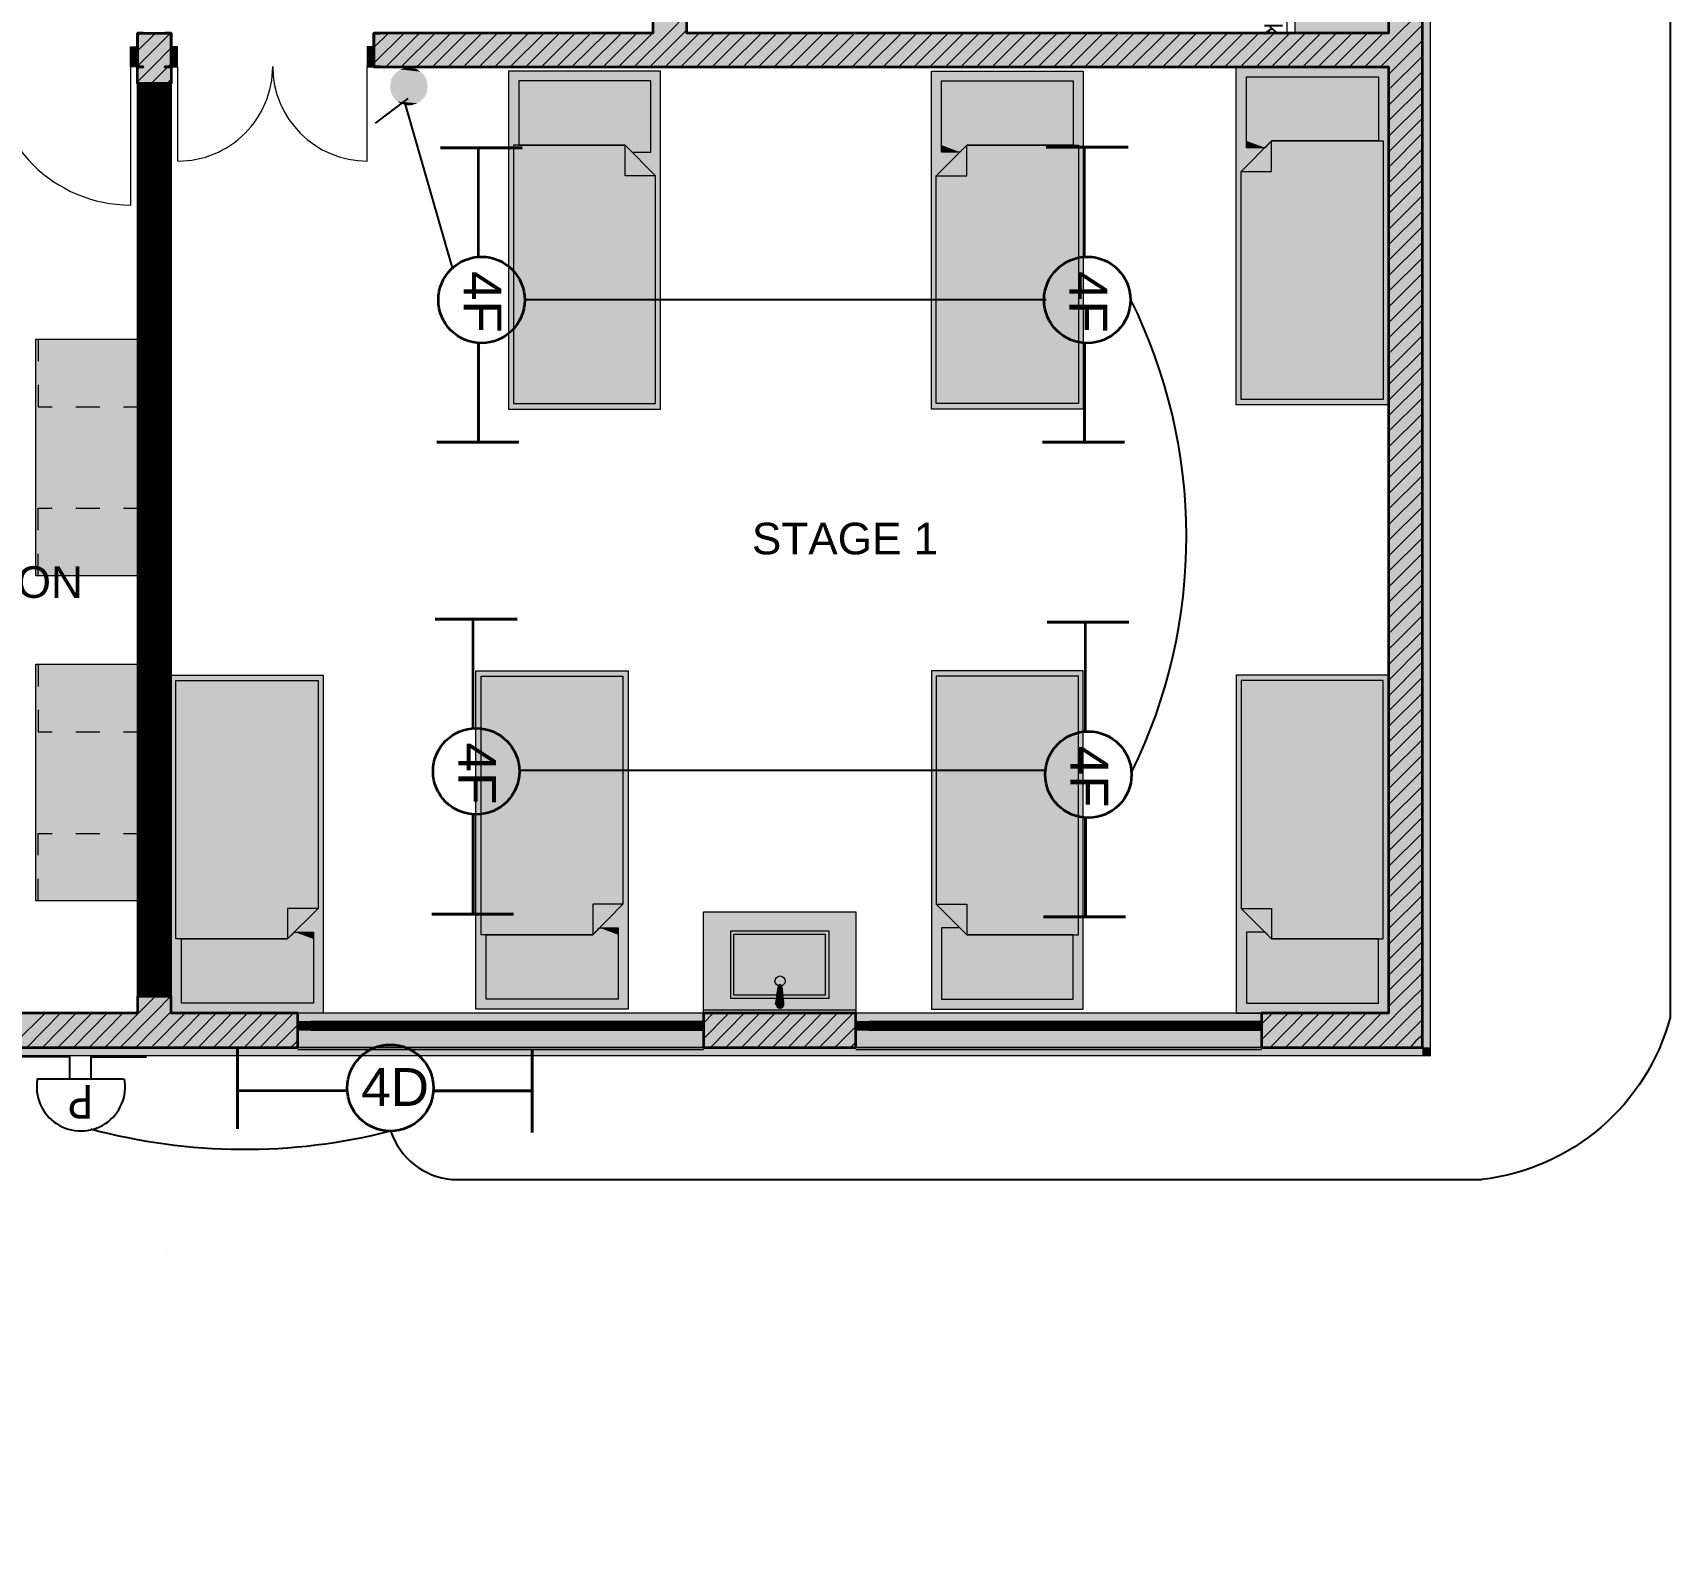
# Model space of a CAD drawing. Header units: inches. Extents: x 5160 to 60668, y 22495 to 58962.
# Drawn here: x 41272 to 60652, y 23092 to 41104 of the extents above; entities that cross this region are included whole.
import ezdxf

# ---------------------------------------------------------------- set-up
doc = ezdxf.new("R2010")
doc.units = ezdxf.units.IN
doc.header["$MEASUREMENT"] = 0
doc.layers.add('PDF_Geometry', color=7, linetype='Continuous', true_color=0xfd8379)
doc.layers.add('PDF_Solid Fills', color=7, linetype='Continuous', true_color=0xffffff)
doc.layers.add('PDF_Text', color=7, linetype='Continuous')
doc.styles.add('PDF Arial-BoldMT', font='arial.ttf')
doc.styles.add('PDF Ebrima', font='ebrima.ttf')
doc.styles.add('PDF TimesNewRomanPSMT', font='arial.ttf')

msp = doc.modelspace()

# ---------------------------------------------------------------- linework, layer by layer
at = {"layer": 'PDF_Geometry', "color": 123, "lineweight": 18, "true_color": 0x70cdbd}
msp.add_lwpolyline([(7192, 56810), (7192, 29093), (18990, 29093), (18990, 23092), (27791, 23092), (27791, 29093), (57718, 29093), (57718, 56810)], close=True, dxfattribs=at)
at = {"layer": 'PDF_Geometry', "color": 251, "lineweight": 18, "true_color": 0x696969}
msp.add_lwpolyline([(57718, 28998), (57813, 28998), (57813, 56810), (57813, 56911), (54416, 56911), (54416, 56810), (57718, 56810), (57718, 29093), (27302, 29093), (27302, 28998)], close=True, dxfattribs=at)
at = {"layer": 'PDF_Geometry', "color": 7, "lineweight": 13}
for points in [[(56118, 41081), (56118, 51609)], [(42656, 40351), (42656, 37049)], [(42758, 37049), (42758, 40351)], [(42510, 36903), (42656, 36903), (42510, 36903)], [(42656, 36751), (42656, 33449)], [(42758, 33449), (42758, 36751)], [(42510, 33296), (42656, 33296), (42510, 33296)], [(42656, 33150), (42656, 29848)], [(42758, 29848), (42758, 33150)], [(45888, 29398), (44561, 29398)], [(44561, 29296), (45888, 29296)], [(47438, 29398), (46136, 29398)], [(46136, 29296), (47438, 29296)], [(49063, 29398), (47787, 29398)], [(47787, 29296), (49063, 29296)], [(52486, 29398), (51165, 29398)], [(51165, 29296), (52486, 29296)], [(54041, 29398), (52740, 29398)], [(52740, 29296), (54041, 29296)], [(55667, 29398), (54391, 29398)], [(54391, 29296), (55667, 29296)], [(44409, 29093), (44307, 29093)], [(49209, 29093), (49311, 29093)], [(51012, 29093), (50911, 29093)], [(55813, 29093), (55915, 29093)]]:
    msp.add_lwpolyline(points, dxfattribs=at)
at = {"layer": 'PDF_Geometry', "color": 39, "lineweight": 13, "true_color": 0x563838}
for points in [[(57318, 41100), (57318, 41704), (57318, 42904), (57318, 46339), (57318, 49806), (57318, 51006)], [(56213, 41100), (56213, 41704)], [(48644, 39411), (48282, 39411), (48282, 39773)], [(51965, 39411), (52327, 39411), (52327, 39773)], [(55572, 39462), (55934, 39462), (55934, 39824)], [(41335, 37475), (41335, 37214)], [(41335, 36935), (41335, 36675), (41500, 36675)], [(41780, 36675), (42066, 36675)], [(42345, 36675), (42510, 36675)], [(41335, 35214), (41335, 35474), (41500, 35474)], [(41780, 35474), (42066, 35474)], [(42345, 35474), (42510, 35474)], [(41335, 34674), (41335, 34935)], [(41335, 33627), (41335, 33366)], [(41335, 33087), (41335, 32827), (41500, 32827)], [(41780, 32827), (42066, 32827)], [(42345, 32827), (42510, 32827)], [(41335, 31366), (41335, 31626), (41500, 31626)], [(41780, 31626), (42066, 31626)], [(42345, 31626), (42510, 31626)], [(41335, 30826), (41335, 31087)], [(44650, 30737), (44288, 30737), (44288, 30376)], [(48257, 30788), (47901, 30788), (47901, 30426)], [(51965, 30788), (52327, 30788), (52327, 30426)], [(55572, 30737), (55934, 30737), (55934, 30376)], [(50073, 29683), (50060, 29601)], [(50079, 29702), (50092, 29810)], [(50085, 29683), (50085, 29652), (50143, 29652), (50143, 29683)], [(50136, 29810), (50149, 29702)], [(50162, 29601), (50155, 29683)], [(49209, 29537), (51012, 29537)]]:
    msp.add_lwpolyline(points, dxfattribs=at)
at = {"layer": 'PDF_Geometry', "color": 1, "lineweight": 25}
msp.add_lwpolyline([(60652, 43386), (60652, 29448, -0.307304), (58422, 27529)], format="xyb", dxfattribs=at)
at = {"layer": 'PDF_Geometry', "color": 7, "lineweight": 35}
for points in [[(57718, 41805), (57718, 41900), (57515, 41900), (57413, 41900), (57318, 41900), (57318, 41100), (49012, 41100), (49012, 41500), (48784, 41500), (49012, 41500), (49012, 41431), (49012, 41500)], [(55813, 29093), (57318, 29093), (57718, 29093), (57718, 41900)], [(48612, 41500), (48612, 41431), (48612, 41500), (48784, 41500), (48612, 41500), (48612, 41100), (45310, 41100), (45310, 40935), (45310, 40700), (45387, 40700)], [(42510, 41100), (42910, 41100), (42910, 40935), (42910, 40700), (42834, 40700), (42910, 40700), (42834, 40700)], [(42580, 40700), (42510, 40700), (42580, 40700), (42510, 40700), (42510, 40935), (42510, 41100), (42510, 40935), (42510, 40700), (42510, 40935), (42510, 41100), (42580, 41100), (42510, 41100), (42580, 41100)], [(42910, 41100), (42834, 41100)], [(45310, 41100), (45387, 41100)], [(45310, 40700), (45387, 40700), (45310, 40700), (45310, 40935), (45310, 40700), (57318, 40700), (57318, 29499), (55813, 29499), (55813, 29398), (55813, 29296), (55813, 29093), (55915, 29093)], [(42910, 40700), (42910, 40504), (42758, 40504), (42656, 40504), (42510, 40504), (42510, 40700)], [(44307, 29093), (44409, 29093), (44409, 29296), (44409, 29398), (44409, 29499), (42910, 29499), (42910, 29696), (42758, 29696), (42656, 29696), (42510, 29696), (42510, 29499), (41069, 29499), (41069, 29398), (41069, 29296), (41069, 29093), (41170, 29093)], [(50911, 29093), (51012, 29093), (51012, 29296), (51012, 29398), (51012, 29499), (49209, 29499), (49209, 29398), (49209, 29296), (49209, 29093), (49311, 29093)], [(41069, 29093), (44409, 29093)], [(49209, 29093), (51012, 29093)]]:
    msp.add_lwpolyline(points, dxfattribs=at)
at = {"layer": 'PDF_Geometry', "lineweight": 9}
for points in [[(48390, 40700), (48790, 41100), (49012, 41323)], [(57038, 40700), (57318, 40980), (57718, 41380)], [(42510, 40707), (42904, 41100)], [(42510, 40891), (42726, 41100)], [(42510, 41075), (42542, 41100)], [(45310, 40745), (45666, 41100)], [(45310, 40929), (45482, 41100)], [(45450, 40700), (45850, 41100)], [(45634, 40700), (46034, 41100)], [(45818, 40700), (46218, 41100)], [(46002, 40700), (46403, 41100)], [(46187, 40700), (46587, 41100)], [(46371, 40700), (46771, 41100)], [(46555, 40700), (46955, 41100)], [(46739, 40700), (47139, 41100)], [(46923, 40700), (47323, 41100)], [(47107, 40700), (47507, 41100)], [(47291, 40700), (47692, 41100)], [(47476, 40700), (47876, 41100)], [(47653, 40700), (48060, 41100)], [(47838, 40700), (48238, 41100)], [(48022, 40700), (48422, 41100)], [(48206, 40700), (48606, 41100)], [(48574, 40700), (48974, 41100), (49012, 41138)], [(48758, 40700), (49158, 41100)], [(48942, 40700), (49342, 41100)], [(49127, 40700), (49527, 41100)], [(49311, 40700), (49711, 41100)], [(49495, 40700), (49895, 41100)], [(49679, 40700), (50079, 41100)], [(49863, 40700), (50263, 41100)], [(50047, 40700), (50447, 41100)], [(50231, 40700), (50632, 41100)], [(50416, 40700), (50816, 41100)], [(50600, 40700), (51000, 41100)], [(50784, 40700), (51184, 41100)], [(50968, 40700), (51368, 41100)], [(51152, 40700), (51552, 41100)], [(51336, 40700), (51736, 41100)], [(51520, 40700), (51921, 41100)], [(51705, 40700), (52105, 41100)], [(51889, 40700), (52289, 41100)], [(52073, 40700), (52473, 41100)], [(52257, 40700), (52657, 41100)], [(52441, 40700), (52841, 41100)], [(52625, 40700), (53025, 41100)], [(52810, 40700), (53210, 41100)], [(52987, 40700), (53394, 41100)], [(53171, 40700), (53571, 41100)], [(53356, 40700), (53756, 41100)], [(53540, 40700), (53940, 41100)], [(53724, 40700), (54124, 41100)], [(53908, 40700), (54308, 41100)], [(54092, 40700), (54492, 41100)], [(54276, 40700), (54676, 41100)], [(54460, 40700), (54860, 41100)], [(54645, 40700), (55045, 41100)], [(54829, 40700), (55229, 41100)], [(55013, 40700), (55413, 41100)], [(55197, 40700), (55597, 41100)], [(55381, 40700), (55781, 41100)], [(55565, 40700), (55965, 41100)], [(55749, 40700), (56150, 41100)], [(55934, 40700), (56334, 41100)], [(56118, 40700), (56518, 41100)], [(56302, 40700), (56702, 41100)], [(56486, 40700), (56886, 41100)], [(56670, 40700), (57070, 41100)], [(56854, 40700), (57254, 41100)], [(57223, 40700), (57318, 40796), (57718, 41196)], [(42510, 40523), (42688, 40700), (42910, 40923)], [(57318, 40611), (57718, 41011)], [(42675, 40504), (42872, 40700), (42910, 40738)], [(57318, 40427), (57718, 40827)], [(42859, 40504), (42910, 40554)], [(57318, 40243), (57718, 40643)], [(57318, 40059), (57718, 40459)], [(57318, 39875), (57718, 40275)], [(57318, 39691), (57718, 40091)], [(57318, 39507), (57718, 39913)], [(57318, 39322), (57718, 39729)], [(57318, 39145), (57718, 39545)], [(57318, 38961), (57718, 39361)], [(57318, 38776), (57718, 39176)], [(57318, 38592), (57718, 38992)], [(57318, 38408), (57718, 38808)], [(57318, 38224), (57718, 38624)], [(57318, 38040), (57718, 38440)], [(57318, 37856), (57718, 38256)], [(57318, 37671), (57718, 38072)], [(57318, 37487), (57718, 37887)], [(57318, 37303), (57718, 37703)], [(57318, 37119), (57718, 37519)], [(57318, 36935), (57718, 37335)], [(57318, 36751), (57718, 37151)], [(57318, 36567), (57718, 36967)], [(57318, 36382), (57718, 36783)], [(57318, 36198), (57718, 36598)], [(57318, 36014), (57718, 36414)], [(57318, 35830), (57718, 36230)], [(57318, 35646), (57718, 36046)], [(57318, 35462), (57718, 35862)], [(57318, 35278), (57718, 35678)], [(57318, 35093), (57718, 35493)], [(57318, 34909), (57718, 35309)], [(57318, 34725), (57718, 35125)], [(57318, 34541), (57718, 34941)], [(57318, 34357), (57718, 34757)], [(57318, 34173), (57718, 34573)], [(57318, 33989), (57718, 34389)], [(57318, 33804), (57718, 34204)], [(57318, 33620), (57718, 34020)], [(57318, 33436), (57718, 33843)], [(57318, 33252), (57718, 33658)], [(57318, 33074), (57718, 33474)], [(57318, 32890), (57718, 33290)], [(57318, 32706), (57718, 33106)], [(57318, 32522), (57718, 32922)], [(57318, 32338), (57718, 32738)], [(57318, 32153), (57718, 32554)], [(57318, 31969), (57718, 32369)], [(57318, 31785), (57718, 32185)], [(57318, 31601), (57718, 32001)], [(57318, 31417), (57718, 31817)], [(57318, 31233), (57718, 31633)], [(57318, 31049), (57718, 31449)], [(57318, 30864), (57718, 31264)], [(57318, 30680), (57718, 31080)], [(57318, 30496), (57718, 30896)], [(57318, 30312), (57718, 30712)], [(57318, 30128), (57718, 30528)], [(57318, 29944), (57718, 30344)], [(57318, 29760), (57718, 30160)], [(57318, 29575), (57718, 29975)], [(42123, 29093), (42523, 29499), (42720, 29696)], [(42307, 29093), (42707, 29499), (42904, 29696)], [(42510, 29671), (42535, 29696)], [(57718, 29791), (57419, 29499), (57369, 29442), (57318, 29391), (57019, 29093)], [(41069, 29150), (41418, 29499)], [(41202, 29093), (41602, 29499)], [(41386, 29093), (41786, 29499)], [(41570, 29093), (41970, 29499)], [(41754, 29093), (42154, 29499)], [(41939, 29093), (42339, 29499)], [(42491, 29093), (42891, 29499), (42910, 29518)], [(42675, 29093), (43075, 29499)], [(42859, 29093), (43259, 29499)], [(43043, 29093), (43443, 29499)], [(43228, 29093), (43628, 29499)], [(43412, 29093), (43812, 29499)], [(43590, 29093), (43996, 29499)], [(43774, 29093), (44174, 29499)], [(43958, 29093), (44358, 29499)], [(49209, 29194), (49508, 29499)], [(49209, 29379), (49323, 29499)], [(49292, 29093), (49692, 29499)], [(49476, 29093), (49876, 29499)], [(49660, 29093), (50060, 29499)], [(49844, 29093), (50244, 29499)], [(50028, 29093), (50428, 29499)], [(50212, 29093), (50612, 29499)], [(50397, 29093), (50797, 29499)], [(50581, 29093), (50981, 29499)], [(55813, 29182), (56130, 29499)], [(55813, 29366), (55946, 29499)], [(55915, 29093), (56315, 29499)], [(56099, 29093), (56499, 29499)], [(56283, 29093), (56683, 29499)], [(56467, 29093), (56867, 29499)], [(56651, 29093), (57051, 29499)], [(56835, 29093), (57235, 29499)], [(57718, 29607), (57604, 29499), (57458, 29353), (57318, 29207), (57204, 29093)], [(44142, 29093), (44409, 29360)], [(50765, 29093), (51012, 29340)], [(57718, 29423), (57553, 29258), (57388, 29093)], [(44326, 29093), (44409, 29175)], [(50949, 29093), (51012, 29156)], [(57718, 29239), (57642, 29169), (57572, 29093)]]:
    msp.add_lwpolyline(points, dxfattribs=at)
at = {"layer": 'PDF_Geometry', "color": 7, "lineweight": 35}
for points in [[(42834, 41100), (42910, 41100), (42910, 40935), (42910, 40700), (42910, 40935), (42910, 41100)], [(45387, 41100), (45310, 41100), (45310, 40935), (45310, 41100)]]:
    msp.add_lwpolyline(points, close=True, dxfattribs=at)
at = {"layer": 'PDF_Geometry', "color": 30, "lineweight": 20, "true_color": 0xff6600}
for points in [[(42510, 40700), (42428, 40700), (42428, 40935), (42510, 40935)], [(42910, 40700), (42986, 40700), (42986, 40935), (42910, 40935)], [(45310, 40935), (45228, 40935), (45228, 40700), (45310, 40700)]]:
    msp.add_lwpolyline(points, close=True, dxfattribs=at)
at = {"layer": 'PDF_Geometry', "color": 30, "lineweight": 18, "true_color": 0xff6600}
for points in [[(42428, 40700), (42428, 39062)], [(42986, 40700), (42986, 39583)], [(45228, 39583), (45228, 40700)]]:
    msp.add_lwpolyline(points, dxfattribs=at)
at = {"layer": 'PDF_Geometry', "color": 7, "lineweight": 0, "true_color": 0xffffff}
for points, const_width in [([(42710, 40504), (42710, 36903), (42710, 33296), (42710, 29696)], 400), ([(42707, 40504), (42707, 40351), (42707, 37049)], 102), ([(42707, 36903), (42707, 36751), (42707, 33449)], 102), ([(42707, 33296), (42707, 33150), (42707, 29848)], 102)]:
    msp.add_lwpolyline(points, dxfattribs=dict(at, const_width=const_width))
at = {"layer": 'PDF_Geometry', "color": 30, "lineweight": 18, "true_color": 0xff6600}
msp.add_lwpolyline([(42991, 39584, 0.414214), (44112, 40705, 0.414157), (45233, 39584)], format="xyb", dxfattribs=at)
at = {"layer": 'PDF_Geometry', "color": 39, "lineweight": 13, "true_color": 0x563838}
for points in [[(57318, 36700), (55515, 36700), (55515, 40700), (57318, 40700)], [(48701, 36649), (48701, 40650), (46904, 40650), (46904, 36649)], [(48282, 39773), (48365, 39691), (48587, 39691), (48587, 40535), (47025, 40535), (47025, 39773)], [(53705, 36649), (51908, 36649), (51908, 40650), (53705, 40650)], [(53584, 39773), (52327, 39773), (52244, 39691), (52028, 39691), (52028, 40535), (53584, 40535)], [(57197, 39824), (55934, 39824), (55857, 39742), (55635, 39742), (55635, 40580), (57197, 40580)], [(48644, 36713), (48644, 39411), (48282, 39773), (46961, 39773), (46961, 36713)], [(53648, 36713), (51965, 36713), (51965, 39411), (52327, 39773), (53648, 39773)], [(57254, 36763), (55572, 36763), (55572, 39462), (55934, 39824), (57254, 39824)], [(42510, 37475), (42510, 34674), (41310, 34674), (41310, 37475)], [(42510, 33627), (42510, 30826), (41310, 30826), (41310, 33627)], [(46517, 33550), (48320, 33550), (48320, 29544), (46517, 29544)], [(51908, 33550), (51908, 29544), (53705, 29544), (53705, 33550)], [(42910, 33500), (44707, 33500), (44707, 29499), (42910, 29499)], [(42967, 33436), (44650, 33436), (44650, 30737), (44288, 30376), (42967, 30376)], [(46580, 33487), (48257, 33487), (48257, 30788), (47901, 30426), (46580, 30426)], [(51965, 33487), (51965, 30788), (52327, 30426), (53648, 30426), (53648, 33487)], [(55515, 33500), (55515, 29499), (57318, 29499), (57318, 33500)], [(55572, 33436), (55572, 30737), (55934, 30376), (57254, 30376), (57254, 33436)], [(49209, 29499), (49209, 30699), (51012, 30699), (51012, 29499)], [(43031, 30376), (44288, 30376), (44371, 30458), (44593, 30458), (44593, 29614), (43031, 29614)], [(46637, 30426), (47901, 30426), (47977, 30509), (48200, 30509), (48200, 29664), (46637, 29664)], [(49533, 30471), (50695, 30471), (50695, 29671), (49533, 29671)], [(49571, 30433), (50651, 30433), (50651, 29709), (49571, 29709)], [(52327, 30426), (52244, 30509), (52028, 30509), (52028, 29664), (53584, 29664), (53584, 30426)], [(55934, 30376), (55857, 30458), (55635, 30458), (55635, 29614), (57197, 29614), (57197, 30376)]]:
    msp.add_lwpolyline(points, close=True, dxfattribs=at)
at = {"layer": 'PDF_Geometry', "color": 7, "lineweight": 13}
for points in [[(42910, 33296), (42910, 29696), (42758, 29696), (42656, 29696), (42758, 29696), (42758, 29848), (42656, 29848), (42656, 29696), (42510, 29696), (42510, 33296), (42510, 36903), (42510, 40504), (42656, 40504), (42656, 40351), (42758, 40351), (42758, 40504), (42656, 40504), (42758, 40504), (42910, 40504), (42910, 36903), (42758, 36903), (42758, 37049), (42656, 37049), (42656, 36903), (42758, 36903), (42656, 36903), (42656, 36751), (42758, 36751), (42758, 36903), (42656, 36903), (42758, 36903), (42910, 36903), (42910, 33296), (42758, 33296), (42758, 33449), (42656, 33449), (42656, 33296), (42758, 33296), (42656, 33296), (42656, 33150), (42758, 33150), (42758, 33296), (42656, 33296), (42758, 33296)], [(49209, 29499), (44409, 29499), (44409, 29398), (44409, 29296), (44409, 29398), (44561, 29398), (44561, 29296), (44409, 29296), (44409, 29093), (49209, 29093), (49209, 29296), (49209, 29398)], [(55813, 29499), (51012, 29499), (51012, 29398), (51012, 29296), (51012, 29398), (51165, 29398), (51165, 29296), (51012, 29296), (51012, 29093), (55813, 29093), (55813, 29296), (55813, 29398)], [(46009, 29398), (45888, 29398), (45888, 29296), (46009, 29296), (46136, 29296), (46136, 29398)], [(47609, 29398), (47438, 29398), (47438, 29296), (47609, 29296), (47787, 29296), (47787, 29398)], [(49209, 29398), (49063, 29398), (49063, 29296), (49209, 29296)], [(52613, 29398), (52486, 29398), (52486, 29296), (52613, 29296), (52740, 29296), (52740, 29398)], [(54213, 29398), (54041, 29398), (54041, 29296), (54213, 29296), (54391, 29296), (54391, 29398)], [(55813, 29398), (55667, 29398), (55667, 29296), (55813, 29296)]]:
    msp.add_lwpolyline(points, close=True, dxfattribs=at)
at = {"layer": 'PDF_Geometry', "color": 1, "lineweight": 25}
for points in [[(45710, 40326), (45323, 40034)], [(45672, 40281), (46237, 38319)], [(47114, 37945), (53267, 37945)], [(47025, 32376), (53267, 32376)], [(41710, 28718), (41710, 28979), (41056, 28979)], [(41964, 28718), (41964, 28979), (42618, 28979)], [(42345, 28718), (41323, 28718)], [(58423, 27524), (46231, 27524)]]:
    msp.add_lwpolyline(points, dxfattribs=at)
at = {"layer": 'PDF_Geometry', "color": 1, "lineweight": 40}
for points in [[(46098, 39742), (47063, 39742)], [(53267, 39748), (54238, 39748)], [(46549, 37424), (46549, 36255)], [(53718, 37430), (53718, 36255)], [(46053, 36255), (47025, 36255)], [(53222, 36255), (54194, 36255)], [(46034, 34160), (47006, 34160)], [(53279, 34128), (54245, 34128)], [(46485, 31842), (46485, 30668)], [(53730, 31811), (53730, 30636)], [(45996, 30668), (46961, 30668)], [(53235, 30636), (54206, 30636)], [(43697, 28128), (43697, 29093)], [(47184, 28083), (47184, 29055)], [(46015, 28579), (47184, 28579)]]:
    msp.add_lwpolyline(points, dxfattribs=at)
at = {"layer": 'PDF_Geometry', "color": 1, "lineweight": 35}
for points in [[(46549, 38446), (46549, 39742)], [(53718, 38453), (53718, 39748)], [(46485, 32865), (46485, 34160)], [(53730, 32833), (53730, 34128)], [(44993, 28579), (43697, 28579)]]:
    msp.add_lwpolyline(points, dxfattribs=at)
at = {"layer": 'PDF_Geometry', "color": 39, "lineweight": 13, "true_color": 0x563838}
for points in [[(50151, 29710, 0.254209), (50116, 29729, 0.254745), (50081, 29710)], [(50136, 29816, 0.378641), (50114, 29836, 0.376882), (50092, 29816)]]:
    msp.add_lwpolyline(points, format="xyb", dxfattribs=at)
at = {"layer": 'PDF_Geometry', "color": 7, "lineweight": 0, "true_color": 0xffffff}
for points in [[(49209, 29347, 102, 102, 0), (49063, 29347, 102, 102, 0), (47787, 29347, 102, 102, 0), (47609, 29347, 102, 102, 0), (47438, 29347, 102, 102, 0), (46136, 29347, 102, 102, 0), (46009, 29347, 102, 102, 0), (45888, 29347, 102, 102, 0), (44561, 29347, 0, 0, 0)], [(55813, 29347, 102, 102, 0), (55667, 29347, 102, 102, 0), (54391, 29347, 102, 102, 0), (54213, 29347, 102, 102, 0), (54041, 29347, 102, 102, 0), (52740, 29347, 102, 102, 0), (52613, 29347, 102, 102, 0), (52486, 29347, 102, 102, 0), (51165, 29347, 0, 0, 0)]]:
    msp.add_lwpolyline(points, format="xyseb", dxfattribs=at)
at = {"layer": 'PDF_Geometry', "color": 251, "lineweight": 18, "true_color": 0x696969}
for points in [[(49209, 29093), (44409, 29093)], [(55813, 29093), (51012, 29093)], [(44409, 29067), (49209, 29067)], [(51012, 29067), (55813, 29067)]]:
    msp.add_lwpolyline(points, dxfattribs=at)
at = {"layer": 'PDF_Geometry', "color": 254, "lineweight": 13, "true_color": 0xcccccc}
msp.add_lwpolyline([(42859, 26655), (42859, 26655)], dxfattribs=at)
at = {"layer": 'PDF_Geometry', "color": 1, "lineweight": 35}
for centre in [(46583, 37941), (53752, 37941), (46520, 32360), (53765, 32322), (45504, 28613)]:
    msp.add_circle(centre, 511, dxfattribs=at)
at = {"layer": 'PDF_Geometry', "color": 39, "lineweight": 13, "true_color": 0x563838}
msp.add_circle((50116, 29878), 60.3, dxfattribs=at)
at = {"layer": 'PDF_Geometry', "color": 30, "lineweight": 18, "true_color": 0xff6600}
msp.add_arc((42432, 40705), 1641, 180, 270, dxfattribs=at)
at = {"layer": 'PDF_Geometry', "color": 1, "lineweight": 25}
for centre, radius, start, end in [((48611, 35136), 6315, 333.7921, 26.4496), ((41842, 28627), 524, 169.6234, 10.3766), ((43777, 34868), 6982, 254.9048, 284.3207), ((46306, 28367), 841, 198.3142, 265.1935)]:
    msp.add_arc(centre, radius, start, end, dxfattribs=at)
at = {"layer": 'PDF_Geometry', "color": 39, "lineweight": 13, "true_color": 0x563838}
for centre, radius, start, end in [((50114, 29687), 41.3, 147.5557, 174.3222), ((50116, 29688), 28.6, 90.0605, 179.9395), ((50114, 29687), 28.6, 359.9328, 90.0672), ((50114, 29687), 41.3, 4.9944, 32.6111), ((50116, 29605), 47.6, 180.022, 269.978), ((50114, 29604), 47.6, 269.9455, 0.0545)]:
    msp.add_arc(centre, radius, start, end, dxfattribs=at)
at = {"layer": 'PDF_Solid Fills', "transparency": 33554559}
for points in [[(57813, 29093), (57813, 56810), (57718, 29093)], [(57813, 56810), (57718, 29093), (57718, 56810)], [(57318, 29499), (57718, 29499), (57318, 41900)], [(57718, 29499), (57318, 41900), (57718, 41900)], [(56213, 41100), (56213, 41704), (57318, 41100)], [(56213, 41704), (57318, 41100), (57318, 41704)], [(48612, 41100), (49012, 41100), (48612, 41500)], [(49012, 41100), (48612, 41500), (49012, 41500)], [(42510, 40700), (42910, 40700), (42510, 41100)], [(42910, 40700), (42510, 41100), (42910, 41100)], [(45310, 41100), (45310, 40700), (57318, 41100)], [(45310, 40700), (57318, 41100), (57318, 40700)], [(42510, 40700), (42428, 40700), (42510, 40935)], [(42428, 40700), (42510, 40935), (42428, 40935)], [(42910, 40700), (42910, 40935), (42986, 40700)], [(42910, 40935), (42986, 40700), (42986, 40935)], [(45310, 40935), (45310, 40700), (45228, 40935)], [(45310, 40700), (45228, 40935), (45228, 40700)], [(42510, 40700), (42510, 40504), (42910, 40700)], [(42510, 40504), (42910, 40700), (42910, 40504)], [(57318, 36700), (57318, 40700), (55515, 36700)], [(57318, 40700), (55515, 36700), (55515, 40700)], [(46904, 36649), (46904, 40650), (48701, 36649)], [(46904, 40650), (48701, 36649), (48701, 40650)], [(48587, 40535), (47025, 40535), (48587, 39773)], [(47025, 40535), (48587, 39773), (47025, 39773)], [(53705, 36649), (53705, 40650), (51908, 36649)], [(53705, 40650), (51908, 36649), (51908, 40650)], [(53584, 40535), (52028, 40535), (53584, 39773)], [(52028, 40535), (53584, 39773), (52028, 39773)], [(57197, 40580), (55635, 40580), (57197, 39824)], [(55635, 40580), (57197, 39824), (55635, 39824)], [(48282, 39773), (46961, 39773), (48644, 39411)], [(46961, 39773), (48644, 39411), (46961, 39411)], [(48587, 39773), (48282, 39773), (48587, 39691)], [(48282, 39773), (48587, 39691), (48365, 39691)], [(52327, 39773), (53648, 39411), (51965, 39411)], [(52327, 39773), (52028, 39773), (52244, 39691)], [(52028, 39773), (52244, 39691), (52028, 39691)], [(53648, 39773), (52327, 39773), (53648, 39411)], [(55934, 39824), (57254, 39462), (55572, 39462)], [(55934, 39824), (55635, 39824), (55857, 39742)], [(55635, 39824), (55857, 39742), (55635, 39742)], [(57254, 39824), (55934, 39824), (57254, 39462)], [(48644, 39411), (46961, 39411), (48644, 36713)], [(46961, 39411), (48644, 36713), (46961, 36713)], [(53648, 39411), (51965, 39411), (53648, 36713)], [(51965, 39411), (53648, 36713), (51965, 36713)], [(57254, 39462), (55572, 39462), (57254, 36763)], [(55572, 39462), (57254, 36763), (55572, 36763)], [(42510, 37475), (41310, 37475), (42510, 34674)], [(41310, 37475), (42510, 34674), (41310, 34674)], [(42758, 36903), (42656, 36903), (42758, 37049)], [(42656, 36903), (42758, 37049), (42656, 37049)], [(42510, 33627), (41310, 33627), (42510, 30826)], [(41310, 33627), (42510, 30826), (41310, 30826)], [(46517, 33550), (46517, 29544), (48320, 33550)], [(46517, 29544), (48320, 33550), (48320, 29544)], [(53705, 33550), (53705, 29544), (51908, 33550)], [(53705, 29544), (51908, 33550), (51908, 29544)], [(42758, 33296), (42656, 33296), (42758, 33449)], [(42656, 33296), (42758, 33449), (42656, 33449)], [(42910, 33500), (42910, 29499), (44707, 33500)], [(42910, 29499), (44707, 33500), (44707, 29499)], [(44650, 33436), (42967, 33436), (44650, 30737)], [(42967, 33436), (44650, 30737), (42967, 30737)], [(48257, 33487), (46580, 33487), (48257, 30788)], [(46580, 33487), (48257, 30788), (46580, 30788)], [(53648, 33487), (51965, 33487), (53648, 30788)], [(51965, 33487), (53648, 30788), (51965, 30788)], [(57318, 33500), (57318, 29499), (55515, 33500)], [(57318, 29499), (55515, 33500), (55515, 29499)], [(57254, 33436), (55572, 33436), (57254, 30737)], [(55572, 33436), (57254, 30737), (55572, 30737)], [(44650, 30737), (42967, 30737), (44288, 30376)], [(42967, 30737), (44288, 30376), (42967, 30376)], [(48257, 30788), (46580, 30788), (47901, 30426)], [(46580, 30788), (47901, 30426), (46580, 30426)], [(49209, 30699), (51012, 30699), (49209, 29499)], [(51012, 30699), (49209, 29499), (51012, 29499)], [(53648, 30788), (51965, 30788), (53648, 30426)], [(51965, 30788), (53648, 30426), (52327, 30426)], [(57254, 30737), (55572, 30737), (57254, 30376)], [(55572, 30737), (57254, 30376), (55934, 30376)], [(44371, 30458), (44593, 30376), (44288, 30376)], [(44593, 30458), (44371, 30458), (44593, 30376)], [(48200, 30426), (46637, 30426), (48200, 29664)], [(46637, 30426), (48200, 29664), (46637, 29664)], [(47977, 30509), (48200, 30426), (47901, 30426)], [(48200, 30509), (47977, 30509), (48200, 30426)], [(52244, 30509), (52028, 30509), (52327, 30426)], [(52028, 30509), (52327, 30426), (52028, 30426)], [(53584, 30426), (52028, 30426), (53584, 29664)], [(52028, 30426), (53584, 29664), (52028, 29664)], [(55857, 30458), (55635, 30458), (55934, 30376)], [(55635, 30458), (55934, 30376), (55635, 30376)], [(44593, 30376), (43031, 30376), (44593, 29614)], [(43031, 30376), (44593, 29614), (43031, 29614)], [(57197, 30376), (55635, 30376), (57197, 29614)], [(55635, 30376), (57197, 29614), (55635, 29614)], [(42758, 29696), (42656, 29696), (42758, 29848)], [(42656, 29696), (42758, 29848), (42656, 29848)], [(42510, 29499), (42910, 29499), (42510, 29696)], [(42910, 29499), (42510, 29696), (42910, 29696)], [(50073, 29683), (50162, 29601), (50060, 29601)], [(50079, 29702), (50155, 29683), (50073, 29683)], [(50155, 29683), (50073, 29683), (50162, 29601)], [(50092, 29810), (50149, 29702), (50079, 29702)], [(50149, 29702), (50079, 29702), (50155, 29683)], [(50098, 29823), (50136, 29810), (50092, 29810)], [(50136, 29810), (50092, 29810), (50149, 29702)], [(50111, 29829), (50130, 29823), (50098, 29823)], [(50130, 29823), (50098, 29823), (50136, 29810)], [(41069, 29093), (44409, 29093), (41069, 29499)], [(44409, 29093), (41069, 29499), (44409, 29499)], [(49209, 29093), (49209, 29499), (44409, 29093)], [(49209, 29499), (44409, 29093), (44409, 29499)], [(49209, 29093), (51012, 29093), (49209, 29499)], [(51012, 29093), (49209, 29499), (51012, 29499)], [(50060, 29601), (50079, 29569), (50149, 29569)], [(50060, 29601), (50162, 29601), (50149, 29569)], [(50079, 29569), (50149, 29569), (50111, 29550)], [(55813, 29093), (55813, 29499), (51012, 29093)], [(55813, 29499), (51012, 29093), (51012, 29499)], [(55813, 29093), (57318, 29093), (55813, 29499)], [(57318, 29093), (55813, 29499), (57318, 29499)], [(57318, 29499), (57718, 29499), (57718, 29093)], [(57318, 29499), (57718, 29093), (57318, 29093)], [(44409, 29296), (44409, 29398), (44561, 29296)], [(44409, 29398), (44561, 29296), (44561, 29398)], [(51012, 29296), (51012, 29398), (51165, 29296)], [(51012, 29398), (51165, 29296), (51165, 29398)], [(57718, 29093), (27302, 29093), (57718, 28998)], [(27302, 29093), (57718, 28998), (27302, 28998)], [(49209, 29093), (44409, 29093), (49209, 29067)], [(44409, 29093), (49209, 29067), (44409, 29067)], [(55813, 29093), (51012, 29093), (55813, 29067)], [(51012, 29093), (55813, 29067), (51012, 29067)], [(57813, 29093), (57813, 28998), (57718, 29093)], [(57813, 28998), (57718, 29093), (57718, 28998)]]:
    msp.add_solid(points, dxfattribs=at)
at = {"layer": 'PDF_Solid Fills', "color": 1, "transparency": 33554559}
for points in [[(45507, 40510), (45945, 40465), (45501, 40465)], [(45514, 40548), (45939, 40510), (45507, 40510)], [(45939, 40510), (45507, 40510), (45945, 40465)], [(45533, 40586), (45933, 40548), (45514, 40548)], [(45933, 40548), (45514, 40548), (45939, 40510)], [(45558, 40618), (45914, 40586), (45533, 40586)], [(45914, 40586), (45533, 40586), (45933, 40548)], [(45590, 40643), (45888, 40618), (45558, 40618)], [(45888, 40618), (45558, 40618), (45914, 40586)], [(45621, 40669), (45856, 40643), (45590, 40643)], [(45856, 40643), (45590, 40643), (45888, 40618)], [(45660, 40681), (45825, 40669), (45621, 40669)], [(45825, 40669), (45621, 40669), (45856, 40643)], [(45704, 40688), (45787, 40681), (45660, 40681)], [(45787, 40681), (45660, 40681), (45825, 40669)], [(45742, 40688), (45704, 40688), (45787, 40681)], [(45945, 40465), (45501, 40465), (45939, 40427)], [(45501, 40465), (45939, 40427), (45507, 40427)], [(45939, 40427), (45507, 40427), (45933, 40389)], [(45507, 40427), (45933, 40389), (45514, 40389)], [(45933, 40389), (45514, 40389), (45914, 40351)], [(45514, 40389), (45914, 40351), (45533, 40351)], [(45914, 40351), (45533, 40351), (45888, 40319)], [(45533, 40351), (45888, 40319), (45558, 40319)], [(45888, 40319), (45558, 40319), (45856, 40288)], [(45558, 40319), (45856, 40288), (45590, 40288)], [(45856, 40288), (45590, 40288), (45825, 40269)], [(45590, 40288), (45825, 40269), (45621, 40269)], [(45825, 40269), (45621, 40269), (45787, 40256)], [(45621, 40269), (45787, 40256), (45660, 40256)], [(45787, 40256), (45660, 40256), (45742, 40243)], [(45660, 40256), (45742, 40243), (45704, 40243)]]:
    msp.add_solid(points, dxfattribs=at)

# ---------------------------------------------------------------- texts
at = {"layer": 'PDF_Text', "insert": (55949, 43445), "char_height": 203.42, "attachment_point": 4, "rotation": 270, "style": 'PDF Arial-BoldMT'}
msp.add_mtext('stainless steel sink', dxfattribs=at)
at = {"layer": 'PDF_Text', "color": 1, "attachment_point": 4}
for s, insert, char_height, rotation, style in [('4F', (46595, 38283), 448.7, 270, 'PDF TimesNewRomanPSMT'), ('4F', (53764, 38283), 448.7, 270, 'PDF TimesNewRomanPSMT'), ('4F', (46531, 32701), 448.7, 270, 'PDF TimesNewRomanPSMT'), ('4F', (53777, 32663), 448.7, 270, 'PDF TimesNewRomanPSMT'), ('P', (41997, 28447), 400, 180, 'PDF Ebrima')]:
    msp.add_mtext(s, dxfattribs=dict(at, insert=insert, char_height=char_height, rotation=rotation, style=style))
at = {"layer": 'PDF_Text', "attachment_point": 4, "style": 'PDF Arial-BoldMT'}
for s, insert, char_height in [('STAGE 1', (49783, 35113), 373.8), ('NURSE STATION', (37629, 34598), 373.85)]:
    msp.add_mtext(s, dxfattribs=dict(at, insert=insert, char_height=char_height))
at = {"layer": 'PDF_Text', "color": 1, "insert": (45160, 28624), "char_height": 448.7, "attachment_point": 4, "style": 'PDF TimesNewRomanPSMT'}
msp.add_mtext('4D', dxfattribs=at)

doc.saveas('drawing.dxf')
